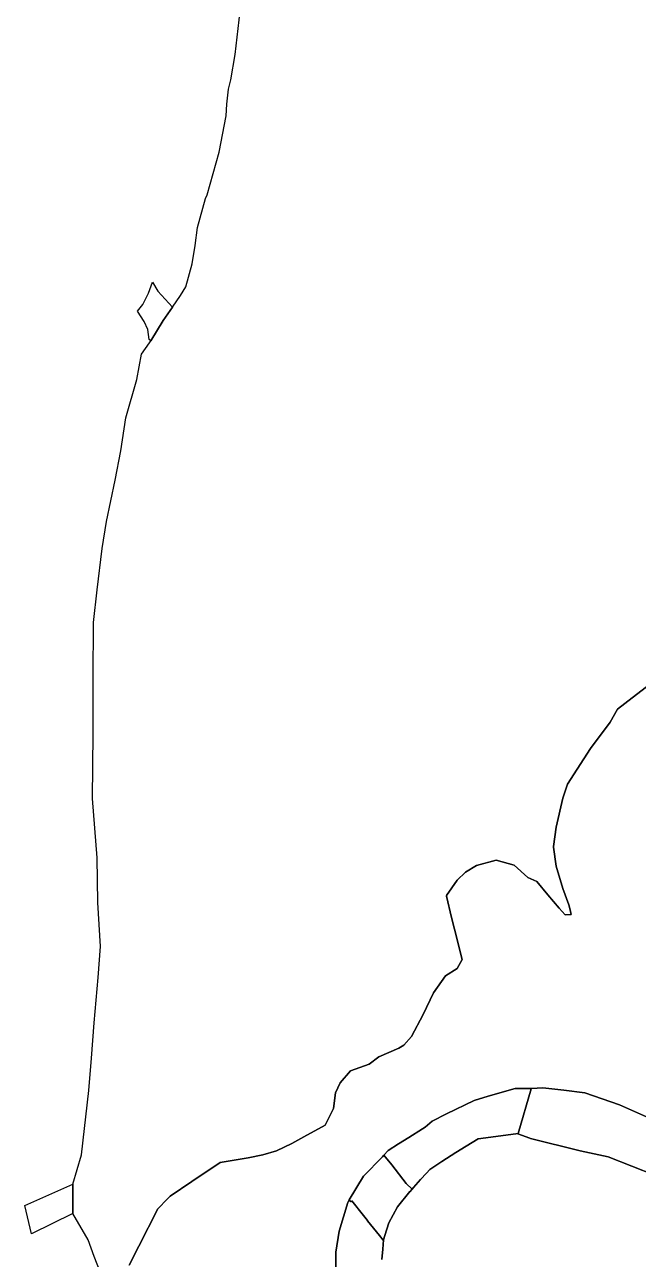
# Model space of a CAD drawing. Header units: inches. Extents: x 288635 to 1232953, y 676945 to 1655780.
# Drawn here: x 475773 to 486207, y 1366099 to 1387098 of the extents above; entities that cross this region are included whole.
import ezdxf

# ---------------------------------------------------------------- set-up
doc = ezdxf.new("R2010")
doc.units = ezdxf.units.IN
doc.header["$MEASUREMENT"] = 0

msp = doc.modelspace()

# ---------------------------------------------------------------- linework, layer by layer
at = {"color": 1}
for points in [[(477155.9009, 1365625.7712), (476952.7005, 1366146.4723), (476851.1003, 1366432.2229), (476593.6122, 1366876.3518), (476593.6122, 1367376.639), (476736.8001, 1367873.6757), (476863.8003, 1368972.2279), (476908.2504, 1369518.329), (476952.7005, 1370121.5802), (477022.5507, 1370889.9318), (477060.6507, 1371416.9828), (477016.2007, 1372166.2843), (477004.6693, 1372925.6572), (476925.2307, 1373939.152), (476937.5117, 1375037.6713), (476937.5117, 1375977.4732), (476943.8617, 1376929.9751), (477007.2314, 1377486.8686), (477089.912, 1378187.2776), (477166.1121, 1378650.8286), (477312.1624, 1379349.33), (477407.4126, 1379850.981), (477489.9628, 1380409.7821), (477680.4632, 1381063.8334), (477756.6633, 1381495.6342), (477896.3636, 1381686.1346), (477918.6246, 1381723.2363), (478124.9641, 1382067.1354), (478284.9267, 1382295.1672), (478423.4147, 1382492.5862), (478512.3148, 1382638.6365), (478620.265, 1383032.3373), (478671.0651, 1383343.4879), (478709.1652, 1383648.2886), (478848.8655, 1384143.5895), (478873.1907, 1384205.4724), (479081.6538, 1384928.3547), (479200.2945, 1385550.5594), (479210.8403, 1385748.294), (479239.8414, 1386001.3943), (479278.5544, 1386162.4111), (479351.8568, 1386590.0089), (479434.9395, 1387327.5341)], [(486348.1394, 1375835.9772), (486104.4307, 1375649.8109), (485850.9176, 1375456.155), (485726.9816, 1375237.1052), (485396.242, 1374784.2754), (485167.6416, 1374437.1414), (485002.5413, 1374183.1409), (484926.3411, 1373941.8404), (484807.8075, 1373450.7728), (484765.4741, 1373120.5721), (484766.3906, 1373114.2399), (484765.4741, 1373107.0912), (484812.0409, 1372785.3572), (484926.3411, 1372404.3565), (485023.5324, 1372126.667), (485044.8747, 1372065.6891), (485063.5829, 1371964.6649), (484964.4412, 1371956.4031), (484858.6076, 1372070.7033), (484668.1073, 1372299.3038), (484481.8402, 1372523.6709), (484329.4399, 1372591.4044), (484096.6061, 1372803.0715), (483791.8055, 1372887.7383), (483457.3715, 1372798.8381), (483271.1045, 1372684.5379), (483127.1708, 1372544.8376), (482947.8232, 1372286.4878), (482950.2262, 1372276.4685), (482947.8232, 1372273.0069), (483033.1244, 1371910.4844), (483081.5827, 1371715.3051), (483209.6372, 1371199.53), (483128.4469, 1371044.0181), (482928.8354, 1370920.8046), (482725.2236, 1370632.7683), (482551.4086, 1370265.2738), (482352.763, 1369887.847), (482220.9856, 1369739.7709), (482136.2185, 1369691.5478), (481795.2237, 1369545.2823), (481629.3372, 1369419.8559), (481314.8393, 1369301.8422), (481136.0581, 1369098.2304), (481056.5999, 1368929.3816), (481021.8369, 1368666.176), (480882.7849, 1368378.1398), (480519.2458, 1368181.1169), (480314.4169, 1368070.1083), (480053.4392, 1367941.1193), (479822.4106, 1367875.8177), (479575.2558, 1367823.6565), (479096.7819, 1367746.321), (478614.2723, 1367421.2835), (478249.0792, 1367175.2751), (478203.9994, 1367128.2972), (478039.3466, 1366956.7119), (477713.6018, 1366321.1726), (477549.6017, 1366001.2029)], [(477549.6017, 1366001.2029), (477713.6018, 1366321.1726), (478039.3466, 1366956.7119), (478203.9994, 1367128.2972), (478249.0792, 1367175.2751), (478614.2723, 1367421.2835), (479096.7819, 1367746.321), (479575.2558, 1367823.6565), (479822.4106, 1367875.8177), (480053.4392, 1367941.1193), (480314.4169, 1368070.1083), (480519.2458, 1368181.1169), (480882.7849, 1368378.1398), (481021.8369, 1368666.176), (481056.5999, 1368929.3816), (481136.0581, 1369098.2304), (481314.8393, 1369301.8422), (481629.3372, 1369419.8559), (481795.2237, 1369545.2823), (482136.2185, 1369691.5478), (482220.9856, 1369739.7709), (482352.763, 1369887.847), (482551.4086, 1370265.2738), (482725.2236, 1370632.7683), (482928.8354, 1370920.8046), (483128.4469, 1371044.0181), (483209.6372, 1371199.53), (483081.5827, 1371715.3051), (483033.1244, 1371910.4844), (482947.8232, 1372273.0069), (482950.2262, 1372276.4685), (482947.8232, 1372286.4878), (483127.1708, 1372544.8376), (483271.1045, 1372684.5379), (483457.3715, 1372798.8381), (483791.8055, 1372887.7383), (484096.6061, 1372803.0715), (484329.4399, 1372591.4044), (484481.8402, 1372523.6709), (484668.1073, 1372299.3038), (484858.6076, 1372070.7033), (484964.4412, 1371956.4031), (485063.5829, 1371964.6649), (485044.8747, 1372065.6891), (485023.5324, 1372126.667), (484926.3411, 1372404.3565), (484812.0409, 1372785.3572), (484765.4741, 1373107.0912), (484766.3906, 1373114.2399), (484765.4741, 1373120.5721), (484807.8075, 1373450.7728), (484926.3411, 1373941.8404), (485002.5413, 1374183.1409), (485167.6416, 1374437.1414), (485396.242, 1374784.2754), (485726.9816, 1375237.1052), (485850.9176, 1375456.155), (486104.4307, 1375649.8109), (486348.1394, 1375835.9772)], [(486804.7869, 1368316.4483), (485889.3268, 1368723.9074), (485296.6589, 1368930.2828), (484938.7381, 1368975.6194), (484585.2013, 1369012.768), (484391.4951, 1369005.7317), (484115.031, 1369005.7317), (483654.1831, 1368871.0398), (483416.5296, 1368801.5808), (482945.7442, 1368575.4878), (482700.05, 1368446.1078), (482580.1903, 1368348.4443), (482534.7946, 1368319.5147), (482302.9502, 1368171.7655), (482129.9132, 1368061.493), (481956.0267, 1367950.6791), (481881.0343, 1367868.1637), (481875.9725, 1367862.5941), (481875.7426, 1367862.872), (481856.4337, 1367841.6261), (481532.583, 1367511.4254), (481531.842, 1367510.1969), (481291.2825, 1367111.3746), (481292.7586, 1367109.6876), (481268.411, 1367065.1554), (481120.9107, 1366576.9972), (481063.6625, 1366218.5215), (481060.8769, 1366129.1584), (481063.3489, 1365897.3028)], [(486497.8696, 1367522.6967), (485693.5347, 1367840.1973), (485217.2837, 1367946.0308), (484375.6229, 1368153.8483), (484360.032, 1368157.6979), (484160.5394, 1368231.9188), (484161.9556, 1368236.7419), (484386.2034, 1369000.44), (484389.9816, 1369000.5772), (484391.4951, 1369005.7317), (484585.2013, 1369012.768), (484938.7381, 1368975.6194), (485296.6589, 1368930.2828), (485889.3268, 1368723.9074), (486804.7869, 1368316.4483)], [(481846.6787, 1366094.2923), (481862.4217, 1366272.1026), (481874.4254, 1366430.8649), (481897.8827, 1366506.2635), (481963.3256, 1366716.6155), (482109.3759, 1366989.666), (482320.2505, 1367250.4847), (482320.9114, 1367251.1258), (482324.3274, 1367246.6085), (482362.6628, 1367291.7895), (482386.0415, 1367319.3429), (482502.1278, 1367456.159), (482602.9491, 1367565.046), (482660.8781, 1367627.6093), (482866.9622, 1367763.1934), (483101.5907, 1367917.557), (483277.1499, 1368022.8925), (483482.4721, 1368146.0858), (483869.7728, 1368201.4145), (484161.9556, 1368236.7419), (484160.5394, 1368231.9188), (484360.032, 1368157.6979), (484375.6229, 1368153.8483), (485217.2837, 1367946.0308), (485693.5347, 1367840.1973), (486497.8696, 1367522.6967)], [(481063.3489, 1365897.3028), (481060.8769, 1366129.1584), (481063.6625, 1366218.5215), (481120.9107, 1366576.9972), (481268.411, 1367065.1554), (481292.7586, 1367109.6876), (481292.7586, 1367109.6876), (481320.1585, 1367078.3735), (481324.9409, 1367084.2472), (481325.4502, 1367083.6652), (481334.5351, 1367094.8231), (481531.842, 1366844.901), (481600.1042, 1366758.4356), (481602.4332, 1366755.7739), (481803.9608, 1366506.2635), (481869.1337, 1366425.5732), (481871.7937, 1366434.1232), (481874.4254, 1366430.8649), (481862.4217, 1366272.1026), (481846.6787, 1366094.2923)]]:
    msp.add_lwpolyline(points, dxfattribs=at)
for points in [[(478124.9641, 1382067.1354), (477918.6246, 1381723.2363), (477887.9449, 1381745.3704), (477868.8817, 1381914.8798), (477802.9702, 1382049.3393), (477693.8152, 1382224.5896), (477784.515, 1382336.7135), (477879.4276, 1382534.4481), (477948.7526, 1382717.9078), (478038.8502, 1382564.5772), (478284.9267, 1382295.1672), (478124.9641, 1382067.1354)], [(482386.0415, 1367319.3429), (482362.6628, 1367291.7895), (482260.7791, 1367390.5515), (482015.2453, 1367705.9354), (481881.0343, 1367868.1637), (481956.0267, 1367950.6791), (482129.9132, 1368061.493), (482302.9502, 1368171.7655), (482534.7946, 1368319.5147), (482580.1903, 1368348.4443), (482700.05, 1368446.1078), (482945.7442, 1368575.4878), (483416.5296, 1368801.5808), (483654.1831, 1368871.0398), (484115.031, 1369005.7317), (484391.4951, 1369005.7317), (484389.9816, 1369000.5772), (484386.2034, 1369000.44), (484161.9556, 1368236.7419), (483869.7728, 1368201.4145), (483482.4721, 1368146.0858), (483277.1499, 1368022.8925), (483101.5907, 1367917.557), (482866.9622, 1367763.1934), (482660.8781, 1367627.6093), (482602.9491, 1367565.046), (482502.1278, 1367456.159), (482386.0415, 1367319.3429)], [(481881.0343, 1367868.1637), (482015.2453, 1367705.9354), (482260.7791, 1367390.5515), (482362.6628, 1367291.7895), (482324.3274, 1367246.6085), (482320.9114, 1367251.1258), (482320.2505, 1367250.4847), (482109.3759, 1366989.666), (481963.3256, 1366716.6155), (481897.8827, 1366506.2635), (481874.4254, 1366430.8649), (481871.7937, 1366434.1232), (481869.1337, 1366425.5732), (481803.9608, 1366506.2635), (481602.4332, 1366755.7739), (481600.1042, 1366758.4356), (481531.842, 1366844.901), (481334.5351, 1367094.8231), (481325.4502, 1367083.6652), (481324.9409, 1367084.2472), (481320.1585, 1367078.3735), (481292.7586, 1367109.6876), (481291.2825, 1367111.3746), (481531.842, 1367510.1969), (481532.583, 1367511.4254), (481856.4337, 1367841.6261), (481875.7426, 1367862.872), (481875.9725, 1367862.5941), (481881.0343, 1367868.1637)], [(476593.6122, 1366876.3518), (475888.6894, 1366533.278), (475772.934, 1367012.8362), (476593.6122, 1367376.639), (476593.6122, 1366876.3518)]]:
    msp.add_lwpolyline(points, close=True, dxfattribs=at)

doc.saveas('drawing.dxf')
